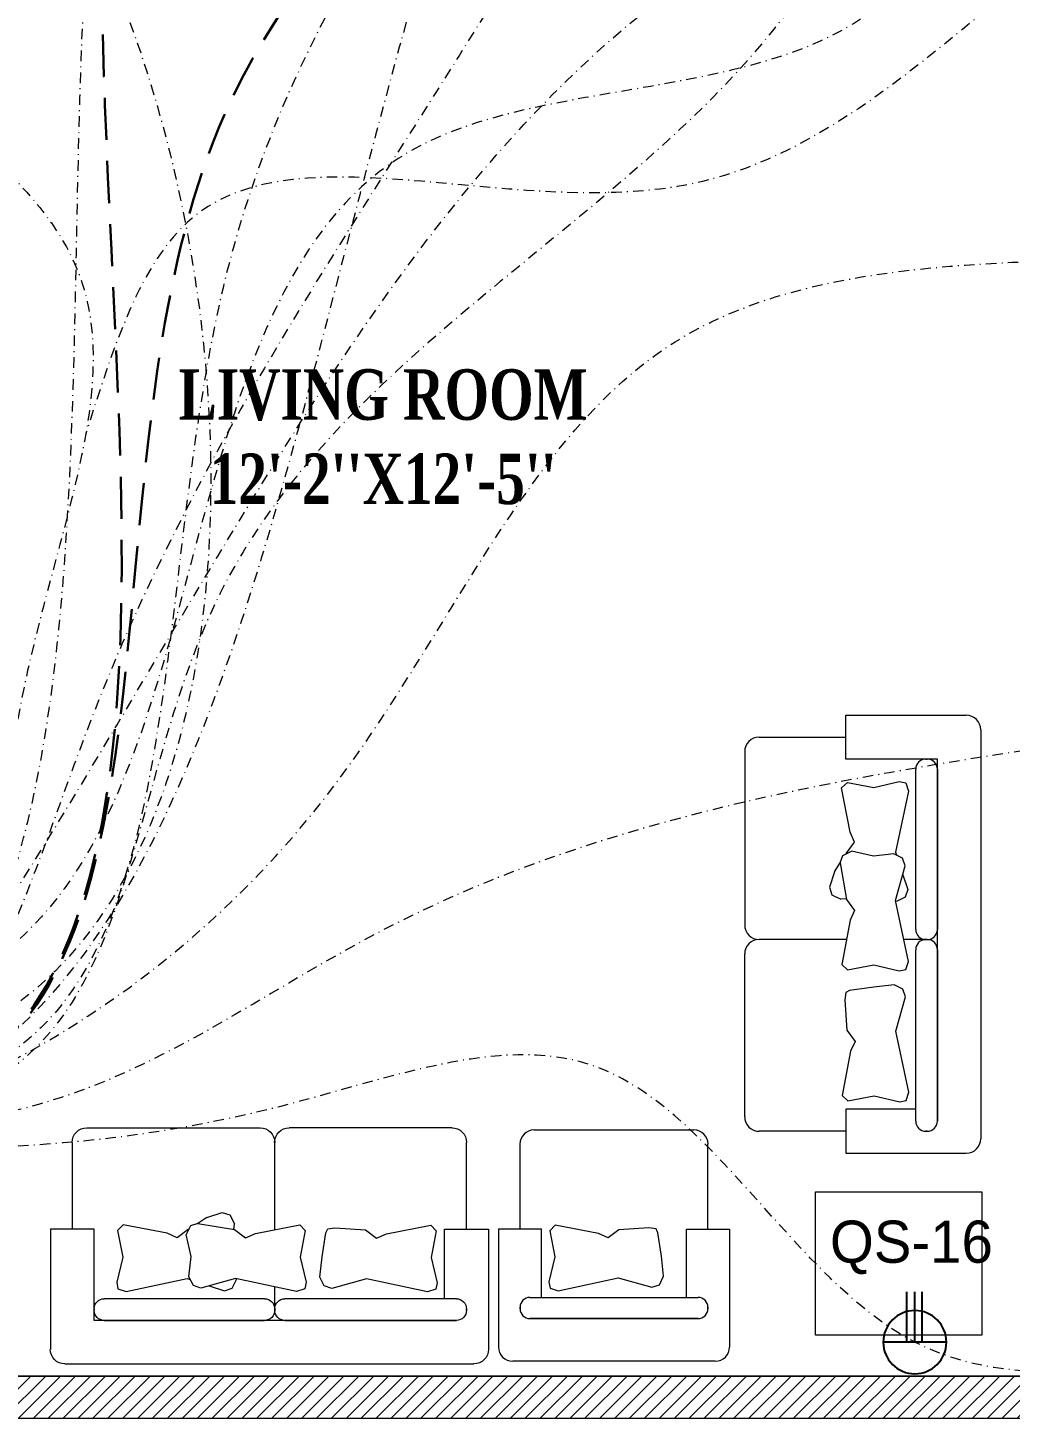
# Model space of a CAD drawing. Header units: inches. Extents: x 109699 to 44449955, y -10987 to 15824140.
# Drawn here: x 199162.2 to 199278.7, y -3763.8 to -3598.9 of the extents above; entities that cross this region are included whole.
import ezdxf

# ---------------------------------------------------------------- set-up
doc = ezdxf.new("R2010")
doc.units = ezdxf.units.IN
doc.header["$LTSCALE"] = 5
doc.header["$MEASUREMENT"] = 0
doc.linetypes.add('DASHDOT', pattern=[1, 0.5, -0.25, 0, -0.25])
doc.linetypes.add('DASHED2', pattern=[0.375, 0.25, -0.125])
doc.layers.get('0').update_dxf_attribs({"color": 123})
for name, color, linetype, lineweight in [('@NORMAL', 7, 'Continuous', 5), ('AC In', 244, 'DASHED2', 30), ('E-QS-Socket-15A', 1, 'Continuous', 9), ('fixture', 255, 'Continuous', 0), ('ha', 252, 'Continuous', 5), ('SB', 1, 'DASHDOT', 20), ('WALL-1', 8, 'Continuous', 9)]:
    doc.layers.add(name, color=color, linetype=linetype, lineweight=lineweight)
doc.layers.add('FURNITUR', color=7, linetype='Continuous', lineweight=5, true_color=0xe8e8e8)
doc.layers.add('T', color=8, linetype='Continuous')
doc.styles.get("Standard").update_dxf_attribs({"font": 'times.ttf'})
doc.styles.add('style2', font='ARIALN.TTF', dxfattribs={"width": 0.75, "height": 3})

# ---------------------------------------------------------------- blocks, each defined once
blk = doc.blocks.new('A$C677D3EAC')
at = {"layer": 'FURNITUR'}
for p, q in [((12, 51.95), (26.27, 51.95)), ((12, 46.75), (12, 51.95)), ((27.99, 50.24), (27.99, 1.71)), ((1.71, 49.35), (12, 49.35)), ((0, 47.64), (0, 27.06)), ((22.84, 46.75), (12, 46.75)), ((21.47, 46.75), (21.64, 46.75)), ((22.84, 3.8), (22.84, 46.75)), ((20.27, 26.54), (20.27, 45.55)), ((22.84, 45.55), (22.84, 26.54)), ((11.49, 43.33), (12.17, 43.97)), ((12.5, 38.08), (11.49, 43.33)), ((12.17, 43.97), (15.32, 43.37)), ((15.32, 43.37), (18.32, 44.08)), ((19.4, 42.95), (17.87, 35.71)), ((18.32, 44.08), (19.1, 43.93)), ((19.1, 43.93), (19.4, 42.95)), ((13.03, 36.91), (12.5, 38.08)), ((12.05, 35.6), (13.03, 36.91)), ((11.33, 34.46), (11.61, 35.31)), ((11.61, 35.31), (12.66, 35.83)), ((12.01, 35.43), (12.05, 35.6)), ((15.25, 35.24), (12.66, 35.83)), ((17.66, 35.51), (15.25, 35.24)), ((18.71, 34.99), (17.66, 35.51)), ((17.87, 35.71), (17.98, 35.38)), ((19.01, 34.09), (18.71, 34.99)), ((10.64, 33.39), (10.03, 31.56)), ((10.64, 33.39), (11.33, 34.46)), ((11.33, 34.46), (12.06, 30.1)), ((17.87, 29.99), (19.01, 34.09)), ((18.72, 33.12), (19.33, 31.28)), ((10.03, 31.56), (10.33, 30.66)), ((10.33, 30.66), (11.38, 30.13)), ((12.05, 30.18), (11.38, 30.13)), ((12.06, 30.1), (13.03, 28.79)), ((19.41, 22.75), (17.87, 29.99)), ((17.98, 29.86), (17.9, 29.88)), ((19.03, 30.38), (17.98, 29.86)), ((19.33, 31.28), (19.03, 30.38)), ((13.03, 28.79), (12.51, 27.63)), ((12.51, 27.63), (11.5, 22.37)), ((12.07, 25.34), (1.71, 25.34)), ((21.47, 25.34), (18.86, 25.34)), ((21.47, 25.34), (21.64, 25.34)), ((21.64, 25.34), (21.47, 25.34)), ((0, 4.31), (0, 23.63)), ((20.27, 3.8), (20.27, 24.14)), ((22.84, 24.14), (22.84, 3.8)), ((11.5, 22.37), (12.17, 21.74)), ((12.17, 21.74), (15.32, 22.34)), ((15.32, 22.34), (18.32, 21.62)), ((18.32, 21.62), (19.11, 21.77)), ((19.11, 21.77), (19.41, 22.75)), ((17.7, 19.98), (15.29, 19.71)), ((18.75, 19.46), (17.7, 19.98)), ((11.98, 19.06), (11.87, 18.2)), ((11.87, 18.2), (12.1, 14.57)), ((12.43, 19.29), (11.98, 19.06)), ((15.29, 19.71), (12.43, 19.29)), ((17.92, 14.46), (19.05, 18.56)), ((19.05, 18.56), (18.75, 19.46)), ((12.1, 14.57), (13.08, 13.26)), ((13.08, 13.26), (12.55, 12.09)), ((19.45, 7.22), (17.92, 14.46)), ((12.55, 12.09), (11.54, 6.84)), ((11.54, 6.84), (12.21, 6.2)), ((12.21, 6.2), (15.36, 6.8)), ((15.36, 6.8), (18.37, 6.09)), ((19.15, 6.24), (19.45, 7.22)), ((20.27, 5.2), (12, 5.2)), ((12, 5.2), (12, 0)), ((18.37, 6.09), (19.15, 6.24)), ((12, 2.6), (1.71, 2.6)), ((21.64, 2.6), (21.47, 2.6)), ((21.47, 2.6), (21.64, 2.6)), ((12, 0), (26.27, 0))]:
    blk.add_line(p, q, dxfattribs=at)
for centre, radius, start, end in [((26.27, 50.24), 1.72, 0, 90), ((1.71, 47.64), 1.72, 90, 180), ((21.47, 45.55), 1.2, 90, 180), ((21.64, 45.55), 1.2, 0, 90), ((1.71, 27.06), 1.72, 180, 270), ((21.47, 26.54), 1.2, 180, 270), ((21.64, 26.54), 1.2, 270, 0), ((1.71, 23.63), 1.72, 90, 180), ((21.47, 24.14), 1.2, 90, 180), ((21.64, 24.14), 1.2, 360, 90), ((1.71, 4.31), 1.72, 180, 270), ((21.47, 3.8), 1.2, 180, 270), ((21.64, 3.8), 1.2, 270, 0), ((26.27, 1.71), 1.72, 270, 0)]:
    blk.add_arc(centre, radius, start, end, dxfattribs=at)
blk = doc.blocks.new('A$C35210EED')
at = {"layer": 'fixture'}
for p, q in [((4.31, 27.99), (23.63, 27.99)), ((2.6, 15.98), (2.6, 26.27)), ((25.34, 15.92), (25.34, 26.27)), ((0, 15.98), (0, 1.71)), ((5.2, 15.98), (0, 15.98)), ((5.2, 7.72), (5.2, 15.98)), ((6.84, 16.45), (6.2, 15.77)), ((6.2, 15.77), (6.8, 12.62)), ((12.09, 15.44), (6.84, 16.45)), ((13.26, 14.91), (12.09, 15.44)), ((14.57, 15.89), (13.26, 14.91)), ((18.2, 16.12), (14.57, 15.89)), ((19.06, 16), (18.2, 16.12)), ((19.29, 15.55), (19.06, 16)), ((19.71, 12.7), (19.29, 15.55)), ((22.74, 7.72), (22.74, 15.98)), ((22.74, 15.98), (27.94, 15.98)), ((27.94, 15.98), (27.94, 1.71)), ((6.8, 12.62), (6.09, 9.62)), ((19.98, 10.29), (19.71, 12.7)), ((19.46, 9.24), (19.98, 10.29)), ((6.09, 9.62), (6.24, 8.83)), ((6.24, 8.83), (7.22, 8.53)), ((7.22, 8.53), (14.46, 10.07)), ((14.46, 10.07), (18.56, 8.94)), ((18.56, 8.94), (19.46, 9.24)), ((3.8, 7.72), (24.14, 7.72)), ((2.6, 6.35), (2.6, 6.52)), ((2.6, 6.52), (2.6, 6.35)), ((3.8, 5.15), (24.14, 5.15)), ((24.14, 5.15), (3.8, 5.15)), ((25.34, 6.52), (25.34, 6.35)), ((25.34, 6.35), (25.34, 6.52)), ((25.34, 6.35), (25.34, 6.52)), ((25.34, 6.52), (25.34, 6.35)), ((26.23, 0), (1.71, 0))]:
    blk.add_line(p, q, dxfattribs=at)
for centre, radius, start, end in [((4.31, 26.27), 1.72, 90, 180), ((23.63, 26.27), 1.72, 0, 90), ((3.8, 6.52), 1.2, 90, 180), ((24.14, 6.52), 1.2, 0, 90), ((24.14, 6.52), 1.2, 0, 90), ((3.8, 6.35), 1.2, 180, 270), ((24.14, 6.35), 1.2, 270, 0), ((24.14, 6.35), 1.2, 270, 0), ((1.71, 1.71), 1.72, 180, 270), ((26.23, 1.71), 1.72, 270, 0)]:
    blk.add_arc(centre, radius, start, end, dxfattribs=at)
blk = doc.blocks.new('A$C7D2A24B3')
at = {"lineweight": 25}
for p, q in [((9.86, 11.02), (9.86, 3.51)), ((9.86, 8.14), (15.82, 8.14)), ((9.86, 7.27), (15.82, 7.27)), ((9.86, 6.29), (15.82, 6.29))]:
    blk.add_line(p, q, dxfattribs=at)
blk.add_circle((9.86, 7.26), 3.75, dxfattribs=at)

msp = doc.modelspace()

# ---------------------------------------------------------------- hatches: boundary and pattern name
at = {"layer": 'ha'}
h = msp.add_hatch(dxfattribs=at)
h.set_pattern_fill('ANSI31', scale=10, style=0)
h.set_pattern_definition([(45, (145486.3822, 2531118.5322), (-0.8838834765, 0.8838834765), [])])
h.paths.add_polyline_path([(199475.19, -3758.84), (199423.02, -3758.84), (199423.02, -3744.92), (199418.02, -3744.92), (199418.02, -3758.84), (199286.02, -3758.84), (199286.02, -3675.01), (199281.02, -3675.01), (199281.02, -3758.84), (199049.85, -3758.84), (199049.85, -3755.85), (199044.85, -3755.85), (199044.85, -3771.84), (199049.85, -3771.84), (199049.85, -3763.84), (199298.68, -3763.84), (199298.68, -3841.42), (199303.68, -3841.42), (199303.68, -3763.84), (199435.19, -3763.84), (199435.19, -3773.52), (199435.19, -3775.13), (199440.19, -3775.13), (199440.19, -3768.84), (199475.19, -3768.84)])

# ---------------------------------------------------------------- linework, layer by layer
at = {"layer": '@NORMAL'}
msp.add_line((199049.85, -3758.84, 0.86), (199281.02, -3758.84, 0.86), dxfattribs=at)
at = {"layer": 'AC In', "ltscale": 4}
for points in [[(199158.33, -3317.63, 0.29), (199148.69, -3316.58, 0.29), (199140.36, -3342.48), (199160.89, -3422.91), (199171.33, -3608.07), (199156.46, -3721.9, 0.02), (199062.1, -3722.32, 0.72)], [(199403.41, -3412.67, 0.26), (199402.76, -3403.2, 0.37), (199398.38, -3403.2, 0.09), (199309.7, -3429.7), (199295.46, -3493.08), (199184.88, -3610.64), (199159.81, -3718.98), (199062.1, -3722.32, 0.72)]]:
    msp.add_spline(points, degree=3, dxfattribs=at)
at = {"layer": 'fixture', "elevation": 0.09}
msp.add_lwpolyline([(199255.57, -3736.98), (199275.32, -3736.98), (199275.32, -3753.98), (199255.57, -3753.98)], close=True, dxfattribs=at)
at = {"layer": 'SB', "ltscale": 0.5}
for points in [[(199310.41, -3313.57, 0.26), (199288.28, -3482.62), (199185.75, -3627.98), (199162.06, -3719.03), (199085.57, -3723.05, 0.86)], [(199239.53, -3321.8, 0.5), (199244.07, -3418.17), (199200.6, -3622.26, 0.06), (199150.29, -3725.05, 0.12), (199062.1, -3719.18, 0.72)], [(199155.71, -3321.79, 0.29), (199162.52, -3361.16), (199228.29, -3424.82), (199248.22, -3525.17, 0.09), (199170, -3680.13), (199148.62, -3724.12), (199065.24, -3722.32, 0.72)], [(199401.41, -3460.75, 0.26), (199330.04, -3511.42, 0.26), (199304.53, -3511.93), (199263.63, -3595.83), (199207.29, -3613.65), (199166.49, -3701.03), (199069.41, -3723.18, 0.72)], [(199135.49, -3464.02, 0.35), (199137.27, -3478.23), (199135.38, -3497.15, 0.15), (199174.95, -3600.07), (199161.95, -3713.85), (199069.85, -3719.08, 0.72)], [(199323.23, -3480.51), (199284.3, -3491.25), (199261.57, -3580.25), (199184.18, -3667.62), (199166.68, -3715.61), (199061.94, -3719.15, 0.72)], [(199085.57, -3723.05, 0.86), (199138.29, -3726.79, 0.86), (199168.36, -3607.2, 0.86), (199190.65, -3514.22), (199222.6, -3480.94)], [(199085.57, -3723.05, 0.86), (199116.35, -3737.57), (199169.7, -3686.69), (199284.03, -3575.17), (199323.48, -3562.68), (199329.9, -3544, 0.18)], [(199334.52, -3591.22, 0.18), (199312.55, -3578.86), (199242.2, -3617.1), (199181.63, -3621.49), (199169.04, -3647.09, -0.1)], [(199139.15, -3600.27, 0.86), (199168.14, -3627.82), (199160.67, -3682.92), (199153.51, -3715.67), (199107.63, -3727.14), (199078.56, -3735.88), (199062.1, -3722.32, 0.72)], [(199062.1, -3722.32, 0.72), (199118.84, -3733.08, 0.72), (199197.3, -3690.38), (199238.96, -3636.12), (199294.03, -3626.26, 0.08)], [(199293.23, -3682.72, 0.18), (199203.88, -3706.14), (199169.48, -3724.6), (199085.57, -3723.05, 0.86)], [(199308.82, -3755.09, 1.26), (199267.38, -3754.82, 0.15), (199228.74, -3721.86), (199192.01, -3726.88), (199069.85, -3719.08, 0.72)]]:
    msp.add_spline(points, degree=3, dxfattribs=at)
at = {"layer": 'WALL-1', "elevation": 1.26}
for points in [[(199475.19, -3768.84), (199475.19, -3758.84), (199423.02, -3758.84), (199423.02, -3744.92), (199418.02, -3744.92), (199418.02, -3758.84), (199286.02, -3758.84), (199286.02, -3675.01), (199281.02, -3675.01), (199281.02, -3758.84), (199049.85, -3758.84), (199049.85, -3755.85), (199044.85, -3755.85), (199044.85, -3771.84)], [(199049.85, -3771.84), (199049.85, -3763.84), (199298.68, -3763.84)]]:
    msp.add_lwpolyline(points, dxfattribs=at)

# ---------------------------------------------------------------- block references
at = {"layer": 'E-QS-Socket-15A', "xscale": -1, "rotation": 269.9999973020982}
msp.add_blockref('A$C7D2A24B3', (199260.11, -3764.68, 0.15), dxfattribs=at)
at = {"layer": 'fixture', "rotation": 359.9996818959455}
msp.add_blockref('A$C677D3EAC', (199247.2, -3732.39, 0.09), dxfattribs=at)
at = {"layer": 'fixture', "xscale": 0.9799999999851429, "yscale": 0.9799999999851429, "zscale": 0.9799999999851429, "rotation": 359.9998409468837}
msp.add_blockref('A$C35210EED', (199218, -3757.07, 0.09), dxfattribs=at)
at = {"layer": 'SB', "ltscale": 0.5, "xscale": -1, "rotation": 90.00015905202721}
msp.add_blockref('A$C677D3EAC', (199216.8, -3729.4, 0.09), dxfattribs=at)

# ---------------------------------------------------------------- texts
at = {"layer": 'E-QS-Socket-15A', "color": 1, "insert": (199257.3, -3746.77, -0.01), "char_height": 5, "width": 24.0847, "attachment_point": 7}
msp.add_mtext('{\\fCentury Gothic|b0|i0|c0|p34;\\C256;QS-16}', dxfattribs=at)
at = {"layer": 'T', "insert": (199204.32, -3655.47, 0.09), "char_height": 6, "width": 79.9931, "attachment_point": 8, "style": 'style2'}
msp.add_mtext("{\\fRomantic|b1|i0|c2|p2;LIVING ROOM\\P12'-2''X12'-5''}", dxfattribs=at)

doc.saveas('drawing.dxf')
